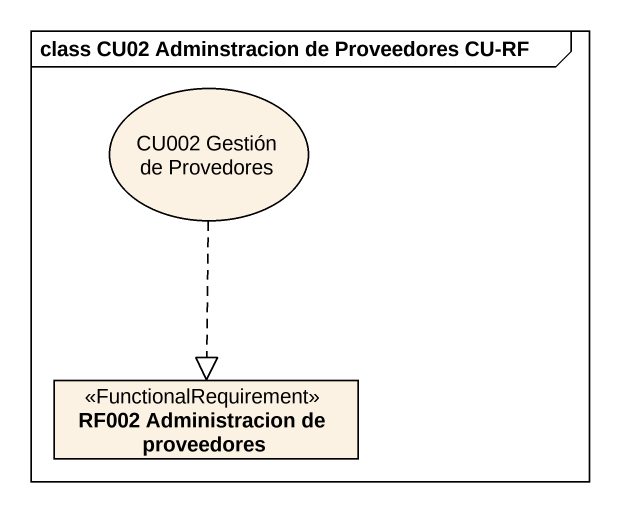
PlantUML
@startuml
mainframe class CU02 Adminstracion de Proveedores CU-RF
allowmixing
hide circle
hide empty members
usecase "CU002 Gestión de Provedores" as CU002_Gestión_de_Provedores
class "RF002 Administracion de proveedores" as RF002_Administracion_de <<FunctionalRequirement>>
CU002_Gestión_de_Provedores ..|> RF002_Administracion_de
@enduml
